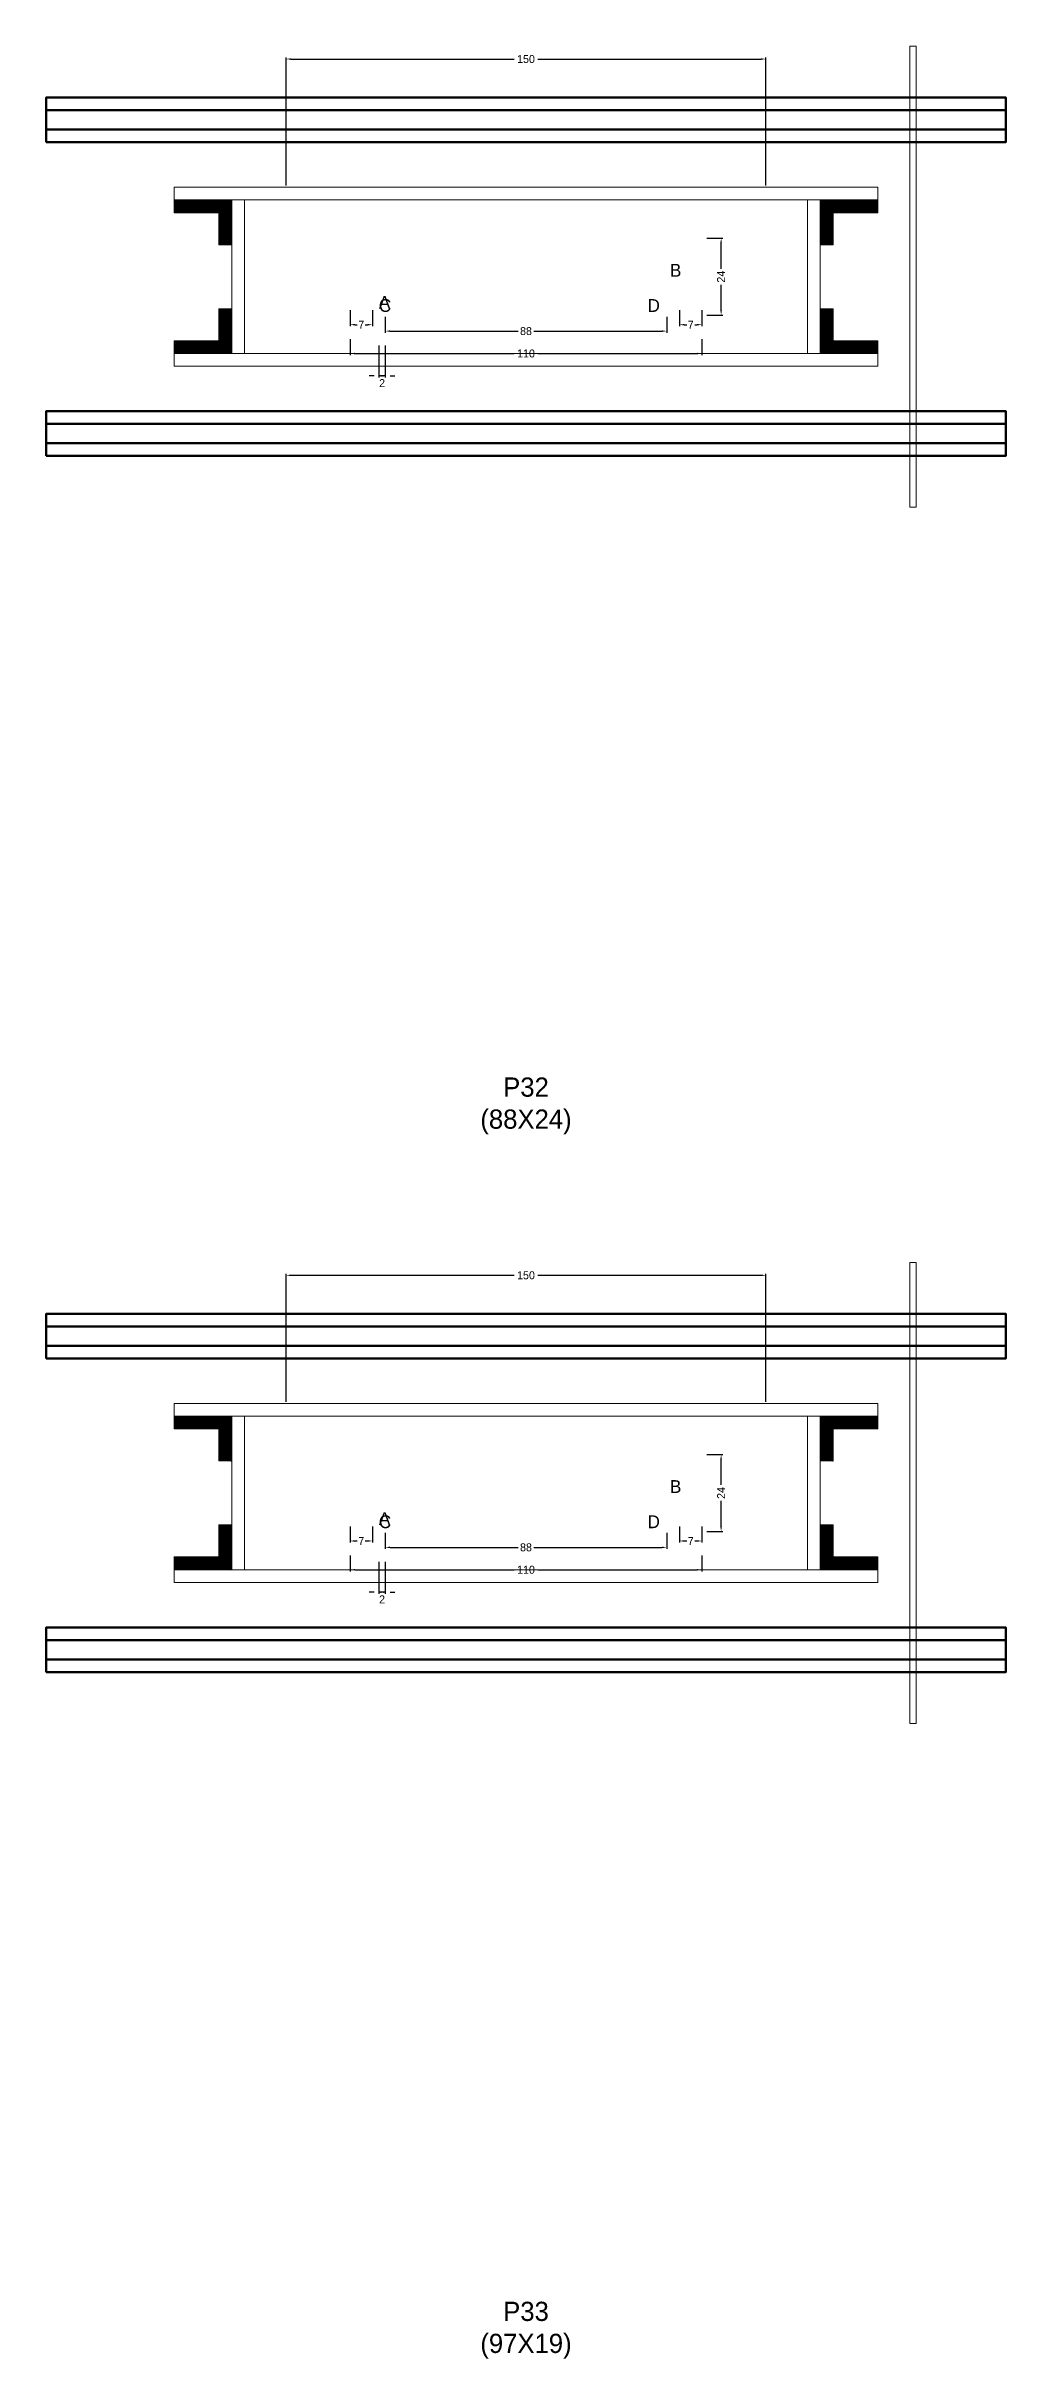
# Model space of a CAD drawing. Header units: centimetres. Extents: x -7000 to 4307, y -13306 to 295.
# Drawn here: x -150 to 150, y -11910 to -11188 of the extents above; entities that cross this region are included whole.
import ezdxf

# ---------------------------------------------------------------- set-up
doc = ezdxf.new("R2010")
doc.units = ezdxf.units.CM
for name, color, linetype in [('COTA', 241, 'Continuous'), ('GRAVATA', 224, 'Continuous'), ('Hachura', 251, 'Continuous'), ('NOMENCLATURA', 7, 'Continuous'), ('SARRAFO', 251, 'Continuous')]:
    doc.layers.add(name, color=color, linetype=linetype)
doc.dimstyles.new('cotax2', dxfattribs={"dimtxt": 2.5, "dimasz": 1.5, "dimexe": 0.5, "dimexo": 0.5, "dimgap": 0.5, "dimtad": 1, "dimcen": 2.5, "dimazin": 3, "dimtfac": 1, "dimtmove": 0, "dimatfit": 3})

# ---------------------------------------------------------------- blocks, each defined once
blk = doc.blocks.new('_CLOSEDFILLED')
at = {"color": 0, "linetype": 'BYBLOCK'}
blk.add_solid([(-1, 0.16), (0, 0), (-1, -0.16)], dxfattribs=at)
blk = doc.blocks.new('*D1034')
for p, q in [((-55, -11279.5), (-55, -11284.5)), ((-53.5, -11284), (-3.75, -11284)), ((3.75, -11284), (53.5, -11284)), ((55, -11279.5), (55, -11284.5))]:
    blk.add_line(p, q)
at = {"layer": 'Defpoints'}
for p in [(-55, -11279), (-55, -11284), (55, -11279)]:
    blk.add_point(p, dxfattribs=at)
at = {"layer": 'COTA', "xscale": 1.5, "yscale": 1.5, "rotation": 180}
blk.add_blockref('_CLOSEDFILLED', (-55, -11284), dxfattribs=at)
at = {"layer": 'COTA', "xscale": 1.5, "yscale": 1.5}
blk.add_blockref('_CLOSEDFILLED', (55, -11284), dxfattribs=at)
at = {"layer": 'COTA', "insert": (0, -11284), "char_height": 2.5, "attachment_point": 5}
blk.add_mtext('110', dxfattribs=at)
blk = doc.blocks.new('*D1035')
for p, q in [((-44, -11272.5), (-44, -11277.5)), ((-42.5, -11277), (-2.5, -11277)), ((2.5, -11277), (42.5, -11277)), ((44, -11272.5), (44, -11277.5))]:
    blk.add_line(p, q)
at = {"layer": 'Defpoints'}
for p in [(-44, -11272), (-44, -11277), (44, -11272)]:
    blk.add_point(p, dxfattribs=at)
at = {"layer": 'COTA', "xscale": 1.5, "yscale": 1.5, "rotation": 180}
blk.add_blockref('_CLOSEDFILLED', (-44, -11277), dxfattribs=at)
at = {"layer": 'COTA', "xscale": 1.5, "yscale": 1.5}
blk.add_blockref('_CLOSEDFILLED', (44, -11277), dxfattribs=at)
at = {"layer": 'COTA', "insert": (0, -11277), "char_height": 2.5, "attachment_point": 5}
blk.add_mtext('88', dxfattribs=at)
blk = doc.blocks.new('*D1036')
for p, q in [((56.5, -11248), (61.5, -11248)), ((61, -11257.5), (61, -11249.5)), ((61, -11270.5), (61, -11262.5)), ((56.5, -11272), (61.5, -11272))]:
    blk.add_line(p, q)
at = {"layer": 'Defpoints'}
for p in [(56, -11248), (56, -11272), (61, -11272)]:
    blk.add_point(p, dxfattribs=at)
at = {"layer": 'COTA', "xscale": 1.5, "yscale": 1.5}
for p, rotation in [((61, -11248), 90), ((61, -11272), 270)]:
    blk.add_blockref('_CLOSEDFILLED', p, dxfattribs=dict(at, rotation=rotation))
at = {"layer": 'COTA', "insert": (61, -11260), "char_height": 2.5, "attachment_point": 5, "rotation": 90}
blk.add_mtext('24', dxfattribs=at)
blk = doc.blocks.new('*D1037')
for p, q in [((-55, -11270.5), (-55, -11275.5)), ((-48, -11270.5), (-48, -11275.5)), ((-53.5, -11275), (-52.75, -11275)), ((-50.25, -11275), (-49.5, -11275))]:
    blk.add_line(p, q)
at = {"layer": 'Defpoints'}
for p in [(-55, -11270), (-48, -11270), (-55, -11275)]:
    blk.add_point(p, dxfattribs=at)
at = {"layer": 'COTA', "xscale": 1.5, "yscale": 1.5, "rotation": 180}
blk.add_blockref('_CLOSEDFILLED', (-55, -11275), dxfattribs=at)
at = {"layer": 'COTA', "xscale": 1.5, "yscale": 1.5}
blk.add_blockref('_CLOSEDFILLED', (-48, -11275), dxfattribs=at)
at = {"layer": 'COTA', "insert": (-51.5, -11275), "char_height": 2.5, "attachment_point": 5}
blk.add_mtext('7', dxfattribs=at)
blk = doc.blocks.new('*D1038')
for p, q in [((48, -11270.5), (48, -11275.5)), ((55, -11270.5), (55, -11275.5)), ((49.5, -11275), (50.25, -11275)), ((52.75, -11275), (53.5, -11275))]:
    blk.add_line(p, q)
at = {"layer": 'Defpoints'}
for p in [(48, -11270), (55, -11270), (48, -11275)]:
    blk.add_point(p, dxfattribs=at)
at = {"layer": 'COTA', "xscale": 1.5, "yscale": 1.5, "rotation": 180}
blk.add_blockref('_CLOSEDFILLED', (48, -11275), dxfattribs=at)
at = {"layer": 'COTA', "xscale": 1.5, "yscale": 1.5}
blk.add_blockref('_CLOSEDFILLED', (55, -11275), dxfattribs=at)
at = {"layer": 'COTA', "insert": (51.5, -11275), "char_height": 2.5, "attachment_point": 5}
blk.add_mtext('7', dxfattribs=at)
blk = doc.blocks.new('*D1039')
for p, q in [((-75, -11231.5), (-75, -11191.5)), ((75, -11231.5), (75, -11191.5)), ((-73.5, -11192), (-3.75, -11192)), ((3.75, -11192), (73.5, -11192))]:
    blk.add_line(p, q)
at = {"layer": 'Defpoints'}
for p in [(-75, -11192), (-75, -11232), (75, -11232)]:
    blk.add_point(p, dxfattribs=at)
at = {"layer": 'COTA', "xscale": 1.5, "yscale": 1.5, "rotation": 180}
blk.add_blockref('_CLOSEDFILLED', (-75, -11192), dxfattribs=at)
at = {"layer": 'COTA', "xscale": 1.5, "yscale": 1.5}
blk.add_blockref('_CLOSEDFILLED', (75, -11192), dxfattribs=at)
at = {"layer": 'COTA', "insert": (0, -11192), "char_height": 2.5, "attachment_point": 5}
blk.add_mtext('150', dxfattribs=at)
blk = doc.blocks.new('*D1068')
for p, q in [((-55, -11659.5), (-55, -11664.5)), ((55, -11659.5), (55, -11664.5)), ((-53.5, -11664), (-3.75, -11664)), ((3.75, -11664), (53.5, -11664))]:
    blk.add_line(p, q)
at = {"layer": 'Defpoints'}
for p in [(-55, -11659), (55, -11659), (-55, -11664)]:
    blk.add_point(p, dxfattribs=at)
at = {"layer": 'COTA', "xscale": 1.5, "yscale": 1.5, "rotation": 180}
blk.add_blockref('_CLOSEDFILLED', (-55, -11664), dxfattribs=at)
at = {"layer": 'COTA', "xscale": 1.5, "yscale": 1.5}
blk.add_blockref('_CLOSEDFILLED', (55, -11664), dxfattribs=at)
at = {"layer": 'COTA', "insert": (0, -11664), "char_height": 2.5, "attachment_point": 5}
blk.add_mtext('110', dxfattribs=at)
blk = doc.blocks.new('*D1069')
for p, q in [((-44, -11652.5), (-44, -11657.5)), ((44, -11652.5), (44, -11657.5)), ((-42.5, -11657), (-2.5, -11657)), ((2.5, -11657), (42.5, -11657))]:
    blk.add_line(p, q)
at = {"layer": 'Defpoints'}
for p in [(-44, -11652), (44, -11652), (-44, -11657)]:
    blk.add_point(p, dxfattribs=at)
at = {"layer": 'COTA', "xscale": 1.5, "yscale": 1.5, "rotation": 180}
blk.add_blockref('_CLOSEDFILLED', (-44, -11657), dxfattribs=at)
at = {"layer": 'COTA', "xscale": 1.5, "yscale": 1.5}
blk.add_blockref('_CLOSEDFILLED', (44, -11657), dxfattribs=at)
at = {"layer": 'COTA', "insert": (0, -11657), "char_height": 2.5, "attachment_point": 5}
blk.add_mtext('88', dxfattribs=at)
blk = doc.blocks.new('*D1070')
for p, q in [((56.5, -11628), (61.5, -11628)), ((61, -11637.5), (61, -11629.5)), ((61, -11650.5), (61, -11642.5)), ((56.5, -11652), (61.5, -11652))]:
    blk.add_line(p, q)
at = {"layer": 'Defpoints'}
for p in [(56, -11628), (56, -11652), (61, -11652)]:
    blk.add_point(p, dxfattribs=at)
at = {"layer": 'COTA', "xscale": 1.5, "yscale": 1.5}
for p, rotation in [((61, -11628), 90), ((61, -11652), 270)]:
    blk.add_blockref('_CLOSEDFILLED', p, dxfattribs=dict(at, rotation=rotation))
at = {"layer": 'COTA', "insert": (61, -11640), "char_height": 2.5, "attachment_point": 5, "rotation": 90}
blk.add_mtext('24', dxfattribs=at)
blk = doc.blocks.new('*D1071')
for p, q in [((-55, -11650.5), (-55, -11655.5)), ((-48, -11650.5), (-48, -11655.5)), ((-53.5, -11655), (-52.75, -11655)), ((-50.25, -11655), (-49.5, -11655))]:
    blk.add_line(p, q)
at = {"layer": 'Defpoints'}
for p in [(-55, -11650), (-48, -11650), (-55, -11655)]:
    blk.add_point(p, dxfattribs=at)
at = {"layer": 'COTA', "xscale": 1.5, "yscale": 1.5, "rotation": 180}
blk.add_blockref('_CLOSEDFILLED', (-55, -11655), dxfattribs=at)
at = {"layer": 'COTA', "xscale": 1.5, "yscale": 1.5}
blk.add_blockref('_CLOSEDFILLED', (-48, -11655), dxfattribs=at)
at = {"layer": 'COTA', "insert": (-51.5, -11655), "char_height": 2.5, "attachment_point": 5}
blk.add_mtext('7', dxfattribs=at)
blk = doc.blocks.new('*D1072')
for p, q in [((48, -11650.5), (48, -11655.5)), ((55, -11650.5), (55, -11655.5)), ((49.5, -11655), (50.25, -11655)), ((52.75, -11655), (53.5, -11655))]:
    blk.add_line(p, q)
at = {"layer": 'Defpoints'}
for p in [(48, -11650), (55, -11650), (48, -11655)]:
    blk.add_point(p, dxfattribs=at)
at = {"layer": 'COTA', "xscale": 1.5, "yscale": 1.5, "rotation": 180}
blk.add_blockref('_CLOSEDFILLED', (48, -11655), dxfattribs=at)
at = {"layer": 'COTA', "xscale": 1.5, "yscale": 1.5}
blk.add_blockref('_CLOSEDFILLED', (55, -11655), dxfattribs=at)
at = {"layer": 'COTA', "insert": (51.5, -11655), "char_height": 2.5, "attachment_point": 5}
blk.add_mtext('7', dxfattribs=at)
blk = doc.blocks.new('*D1073')
for p, q in [((-75, -11611.5), (-75, -11571.5)), ((-73.5, -11572), (-3.75, -11572)), ((3.75, -11572), (73.5, -11572)), ((75, -11611.5), (75, -11571.5))]:
    blk.add_line(p, q)
at = {"layer": 'Defpoints'}
for p in [(-75, -11572), (-75, -11612), (75, -11612)]:
    blk.add_point(p, dxfattribs=at)
at = {"layer": 'COTA', "xscale": 1.5, "yscale": 1.5, "rotation": 180}
blk.add_blockref('_CLOSEDFILLED', (-75, -11572), dxfattribs=at)
at = {"layer": 'COTA', "xscale": 1.5, "yscale": 1.5}
blk.add_blockref('_CLOSEDFILLED', (75, -11572), dxfattribs=at)
at = {"layer": 'COTA', "insert": (0, -11572), "char_height": 2.5, "attachment_point": 5}
blk.add_mtext('150', dxfattribs=at)

msp = doc.modelspace()

# ---------------------------------------------------------------- hatches: boundary and pattern name
at = {"layer": 'SARRAFO'}
h = msp.add_hatch(dxfattribs=at)
h.set_pattern_fill('SOLID', scale=2)
h.paths.add_polyline_path([(-110, -11240), (-96, -11240), (-96, -11236), (-110, -11236)])
h = msp.add_hatch(dxfattribs=at)
h.set_pattern_fill('SOLID', scale=2)
h.paths.add_polyline_path([(-96, -11250), (-92, -11250), (-92, -11236), (-96, -11236)])
h = msp.add_hatch(dxfattribs=at)
h.set_pattern_fill('SOLID', scale=2)
h.paths.add_polyline_path([(92, -11250), (96, -11250), (96, -11236), (92, -11236)])
h = msp.add_hatch(dxfattribs=at)
h.set_pattern_fill('SOLID', scale=2)
h.paths.add_polyline_path([(96, -11240), (110, -11240), (110, -11236), (96, -11236)])
h = msp.add_hatch(dxfattribs=at)
h.set_pattern_fill('SOLID', scale=2)
h.paths.add_polyline_path([(-96, -11284), (-92, -11284), (-92, -11270), (-96, -11270)])
h = msp.add_hatch(dxfattribs=at)
h.set_pattern_fill('SOLID', scale=2)
h.paths.add_polyline_path([(92, -11284), (96, -11284), (96, -11270), (92, -11270)])
h = msp.add_hatch(dxfattribs=at)
h.set_pattern_fill('SOLID', scale=2)
h.paths.add_polyline_path([(-110, -11284), (-96, -11284), (-96, -11280), (-110, -11280)])
h = msp.add_hatch(dxfattribs=at)
h.set_pattern_fill('SOLID', scale=2)
h.paths.add_polyline_path([(96, -11284), (110, -11284), (110, -11280), (96, -11280)])
h = msp.add_hatch(dxfattribs=at)
h.set_pattern_fill('SOLID', scale=2)
h.paths.add_polyline_path([(-110, -11620), (-96, -11620), (-96, -11616), (-110, -11616)])
h = msp.add_hatch(dxfattribs=at)
h.set_pattern_fill('SOLID', scale=2)
h.paths.add_polyline_path([(-96, -11630), (-92, -11630), (-92, -11616), (-96, -11616)])
h = msp.add_hatch(dxfattribs=at)
h.set_pattern_fill('SOLID', scale=2)
h.paths.add_polyline_path([(92, -11630), (96, -11630), (96, -11616), (92, -11616)])
h = msp.add_hatch(dxfattribs=at)
h.set_pattern_fill('SOLID', scale=2)
h.paths.add_polyline_path([(96, -11620), (110, -11620), (110, -11616), (96, -11616)])
h = msp.add_hatch(dxfattribs=at)
h.set_pattern_fill('SOLID', scale=2)
h.paths.add_polyline_path([(-96, -11664), (-92, -11664), (-92, -11650), (-96, -11650)])
h = msp.add_hatch(dxfattribs=at)
h.set_pattern_fill('SOLID', scale=2)
h.paths.add_polyline_path([(92, -11664), (96, -11664), (96, -11650), (92, -11650)])
h = msp.add_hatch(dxfattribs=at)
h.set_pattern_fill('SOLID', scale=2)
h.paths.add_polyline_path([(-110, -11664), (-96, -11664), (-96, -11660), (-110, -11660)])
h = msp.add_hatch(dxfattribs=at)
h.set_pattern_fill('SOLID', scale=2)
h.paths.add_polyline_path([(96, -11664), (110, -11664), (110, -11660), (96, -11660)])

# ---------------------------------------------------------------- linework, layer by layer
at = {"layer": 'GRAVATA', "lineweight": 50}
for points in [[(-150, -11218), (150, -11218), (150, -11204), (-150, -11204)], [(-150, -11214), (150, -11214), (150, -11208), (-150, -11208)], [(-150, -11316), (150, -11316), (150, -11302), (-150, -11302)], [(-150, -11312), (150, -11312), (150, -11306), (-150, -11306)], [(-150, -11598), (150, -11598), (150, -11584), (-150, -11584)], [(-150, -11594), (150, -11594), (150, -11588), (-150, -11588)], [(-150, -11696), (150, -11696), (150, -11682), (-150, -11682)], [(-150, -11692), (150, -11692), (150, -11686), (-150, -11686)]]:
    msp.add_lwpolyline(points, close=True, dxfattribs=at)
at = {"layer": 'Hachura', "lineweight": 13}
for points in [[(120, -11332), (122, -11332), (122, -11188), (120, -11188)], [(120, -11712), (122, -11712), (122, -11568), (120, -11568)]]:
    msp.add_lwpolyline(points, close=True, dxfattribs=at)
at = {"layer": 'Hachura', "lineweight": 18}
for points in [[(-110, -11236), (110, -11236), (110, -11232), (-110, -11232)], [(-92, -11284), (-88, -11284), (-88, -11236), (-92, -11236)], [(88, -11284), (92, -11284), (92, -11236), (88, -11236)], [(-110, -11288), (110, -11288), (110, -11284), (-110, -11284)], [(-110, -11616), (110, -11616), (110, -11612), (-110, -11612)], [(-92, -11664), (-88, -11664), (-88, -11616), (-92, -11616)], [(88, -11664), (92, -11664), (92, -11616), (88, -11616)], [(-110, -11668), (110, -11668), (110, -11664), (-110, -11664)]]:
    msp.add_lwpolyline(points, close=True, dxfattribs=at)
at = {"layer": 'SARRAFO', "lineweight": 13}
for points in [[(-110, -11240), (-96, -11240), (-96, -11236), (-110, -11236)], [(-96, -11250), (-92, -11250), (-92, -11236), (-96, -11236)], [(92, -11250), (96, -11250), (96, -11236), (92, -11236)], [(96, -11240), (110, -11240), (110, -11236), (96, -11236)], [(-96, -11284), (-92, -11284), (-92, -11270), (-96, -11270)], [(92, -11284), (96, -11284), (96, -11270), (92, -11270)], [(-110, -11284), (-96, -11284), (-96, -11280), (-110, -11280)], [(96, -11284), (110, -11284), (110, -11280), (96, -11280)], [(-110, -11620), (-96, -11620), (-96, -11616), (-110, -11616)], [(-96, -11630), (-92, -11630), (-92, -11616), (-96, -11616)], [(92, -11630), (96, -11630), (96, -11616), (92, -11616)], [(96, -11620), (110, -11620), (110, -11616), (96, -11616)], [(-96, -11664), (-92, -11664), (-92, -11650), (-96, -11650)], [(92, -11664), (96, -11664), (96, -11650), (92, -11650)], [(-110, -11664), (-96, -11664), (-96, -11660), (-110, -11660)], [(96, -11664), (110, -11664), (110, -11660), (96, -11660)]]:
    msp.add_lwpolyline(points, close=True, dxfattribs=at)

# ---------------------------------------------------------------- texts
at = {"layer": 'NOMENCLATURA'}
for s, p in [('B', (45, -11260)), ('A', (-46, -11270)), ('C', (-46, -11271)), ('D', (38, -11271)), ('B', (45, -11640)), ('A', (-46, -11650)), ('C', (-46, -11651)), ('D', (38, -11651))]:
    msp.add_text(s, height=4, dxfattribs=at).set_placement(p)
at = {"layer": 'NOMENCLATURA', "char_height": 6, "attachment_point": 8}
for s, insert in [('P32\\P(88X24)', (0, -11528)), ('P33\\P(97X19)', (0, -11910.5))]:
    msp.add_mtext(s, dxfattribs=dict(at, insert=insert))

# ---------------------------------------------------------------- dimensions: what is measured, and where the dimension line sits
at = {"layer": 'COTA'}
for base, p1, p2, picture, middle in [((-75, -11192), (-75, -11232), (75, -11232), '*D1039', (0, -11192)), ((-55, -11275), (-55, -11270), (-48, -11270), '*D1037', (-51.5, -11275)), ((48, -11275), (48, -11270), (55, -11270), '*D1038', (51.5, -11275)), ((-44, -11277), (-44, -11272), (44, -11272), '*D1035', (0, -11277)), ((-55, -11284), (-55, -11279), (55, -11279), '*D1034', (0, -11284)), ((-75, -11572), (-75, -11612), (75, -11612), '*D1073', (0, -11572)), ((-55, -11655), (-55, -11650), (-48, -11650), '*D1071', (-51.5, -11655)), ((-44, -11657), (-44, -11652), (44, -11652), '*D1069', (0, -11657)), ((48, -11655), (48, -11650), (55, -11650), '*D1072', (51.5, -11655)), ((-55, -11664), (-55, -11659), (55, -11659), '*D1068', (0, -11664))]:
    dim = msp.add_linear_dim(base=base, p1=p1, p2=p2, dimstyle='cotax2', dxfattribs=at)
    dim.commit()
    dim.dimension.update_dxf_attribs({"geometry": picture, "text_midpoint": middle})
for base, p1, p2, picture, middle in [((61, -11272), (56, -11272), (56, -11248), '*D1036', (61, -11260)), ((61, -11652), (56, -11652), (56, -11628), '*D1070', (61, -11640))]:
    dim = msp.add_linear_dim(base=base, p1=p1, p2=p2, angle=90, dimstyle='cotax2', dxfattribs=at)
    dim.commit()
    dim.dimension.update_dxf_attribs({"geometry": picture, "text_midpoint": middle})
for base, p1, p2 in [((-44, -11291), (-44, -11281), (-46, -11281)), ((-44, -11671), (-44, -11661), (-46, -11661))]:
    msp.add_linear_dim(base=base, p1=p1, p2=p2, dimstyle='cotax2', dxfattribs=at).render()

doc.saveas('drawing.dxf')
